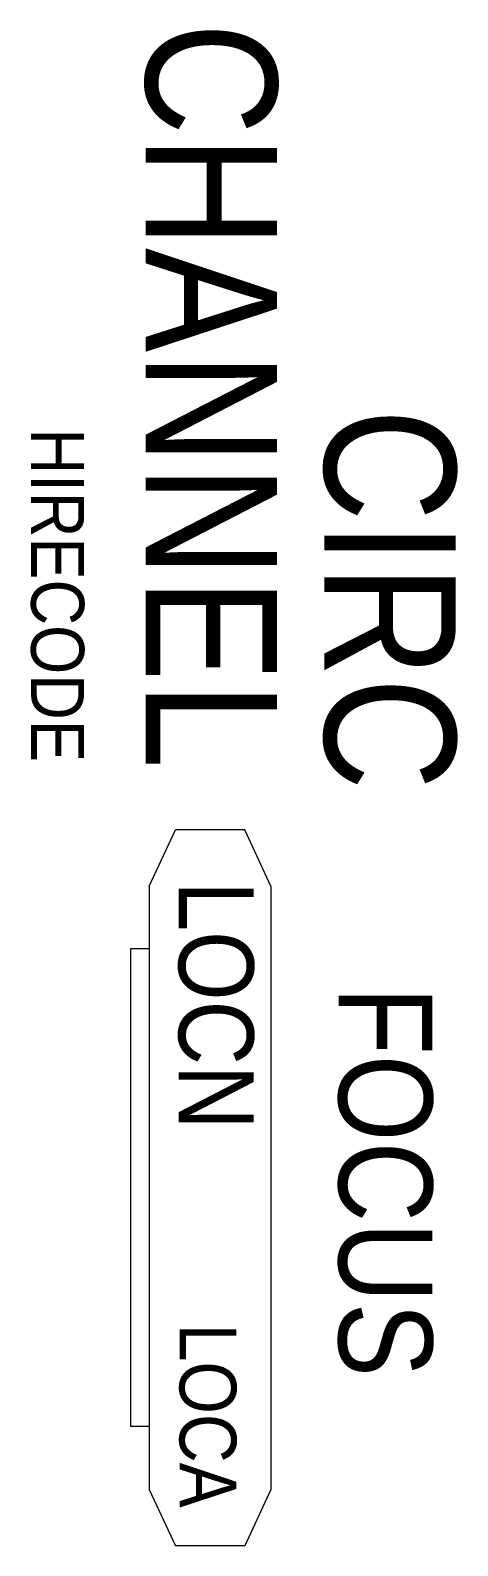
# Model space of a CAD drawing. Extents: x 5105 to 5333, y -880 to -72.
import ezdxf
from ezdxf.enums import TextEntityAlignment as Align

# ---------------------------------------------------------------- set-up
doc = ezdxf.new("R2010")
doc.units = 0
doc.header["$MEASUREMENT"] = 0
for name, color, linetype in [('CHANNEL', 3, 'CONTINUOUS'), ('CIRC', 6, 'CONTINUOUS'), ('FOCUS', 30, 'CONTINUOUS'), ('LANTERNS', 4, 'CONTINUOUS'), ('LOCATION', 7, 'CONTINUOUS')]:
    doc.layers.add(name, color=color, linetype=linetype)

msp = doc.modelspace()

# ---------------------------------------------------------------- linework, layer by layer
at = {"layer": 'LANTERNS', "color": 0}
for p, q in [((5168.6, -528.48), (5182.6, -498.48)), ((5219.6, -498.48), (5182.6, -498.48)), ((5233.6, -528.48), (5219.6, -498.48)), ((5168.6, -528.48), (5168.6, -850.33)), ((5233.6, -528.48), (5233.6, -850.33)), ((5158.6, -562.01), (5158.6, -816.79)), ((5168.6, -562.01), (5158.6, -562.01)), ((5168.6, -816.79), (5158.6, -816.79)), ((5168.6, -850.33), (5182.6, -880.33)), ((5233.6, -850.33), (5219.6, -880.33)), ((5219.6, -880.33), (5182.6, -880.33))]:
    msp.add_line(p, q, dxfattribs=at)

# ---------------------------------------------------------------- texts
at = {"layer": 'CHANNEL', "width": 0.89}
msp.add_attdef('CHANNEL', text='', height=70, rotation=270, dxfattribs=at).set_placement((5166.82, -266.81), align=Align.CENTER)
at = {"layer": 'CIRC', "width": 0.89}
msp.add_attdef('CIRC', text='', height=70, rotation=270, dxfattribs=at).set_placement((5262.1, -375.54), align=Align.CENTER)
at = {"layer": 'FOCUS', "width": 0.89}
msp.add_attdef('FOCUS', text='', height=50, rotation=270, dxfattribs=at).set_placement((5269.68, -686.22), align=Align.CENTER)
at = {"layer": 'LANTERNS', "color": 0, "width": 0.89, "flags": 1}
for tag, p, s, height in [('HIRECODE', (5105.67, -284.47), 'C', 28.3), ('LOCA', (5184.85, -762), '', 30.26)]:
    msp.add_attdef(tag, p, s, height=height, rotation=270, dxfattribs=at)
at = {"layer": 'LOCATION', "width": 0.89}
msp.add_attdef('LOCN', text='', height=40, rotation=270, dxfattribs=at).set_placement((5184.37, -592.16), align=Align.CENTER)

doc.saveas('drawing.dxf')
